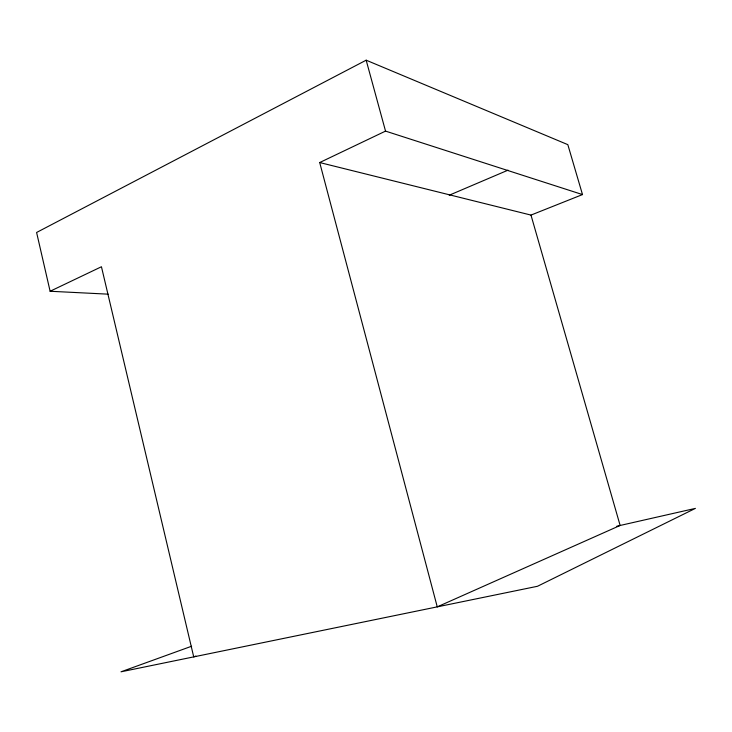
<?xml version="1.0" encoding="UTF-8"?>
<svg xmlns="http://www.w3.org/2000/svg" width="732" height="732" viewBox="0 0 732 732"><rect width="100%" height="100%" fill="white"/><g stroke="black" fill="none" stroke-linecap="round" stroke-linejoin="round"><path stroke-width="1.1" d="M530.984 215.089L620.132 525.466L437.251 606.865L319.701 162.541L530.984 215.089L582.498 194.575L567.831 144.652L366.165 60.189L36.6 232.474L50.115 291.254L108.162 294.163M50.115 291.254L101.446 266.75L193.715 656.879L195.847 656.082M319.701 162.541L385.535 131.11L582.498 194.575M449.247 195.215L508.017 170.163M191.619 646.237L121.009 671.811L537.489 586.277L695.4 508.383L616.792 526.226M366.165 60.189L385.535 131.11"/></g></svg>
